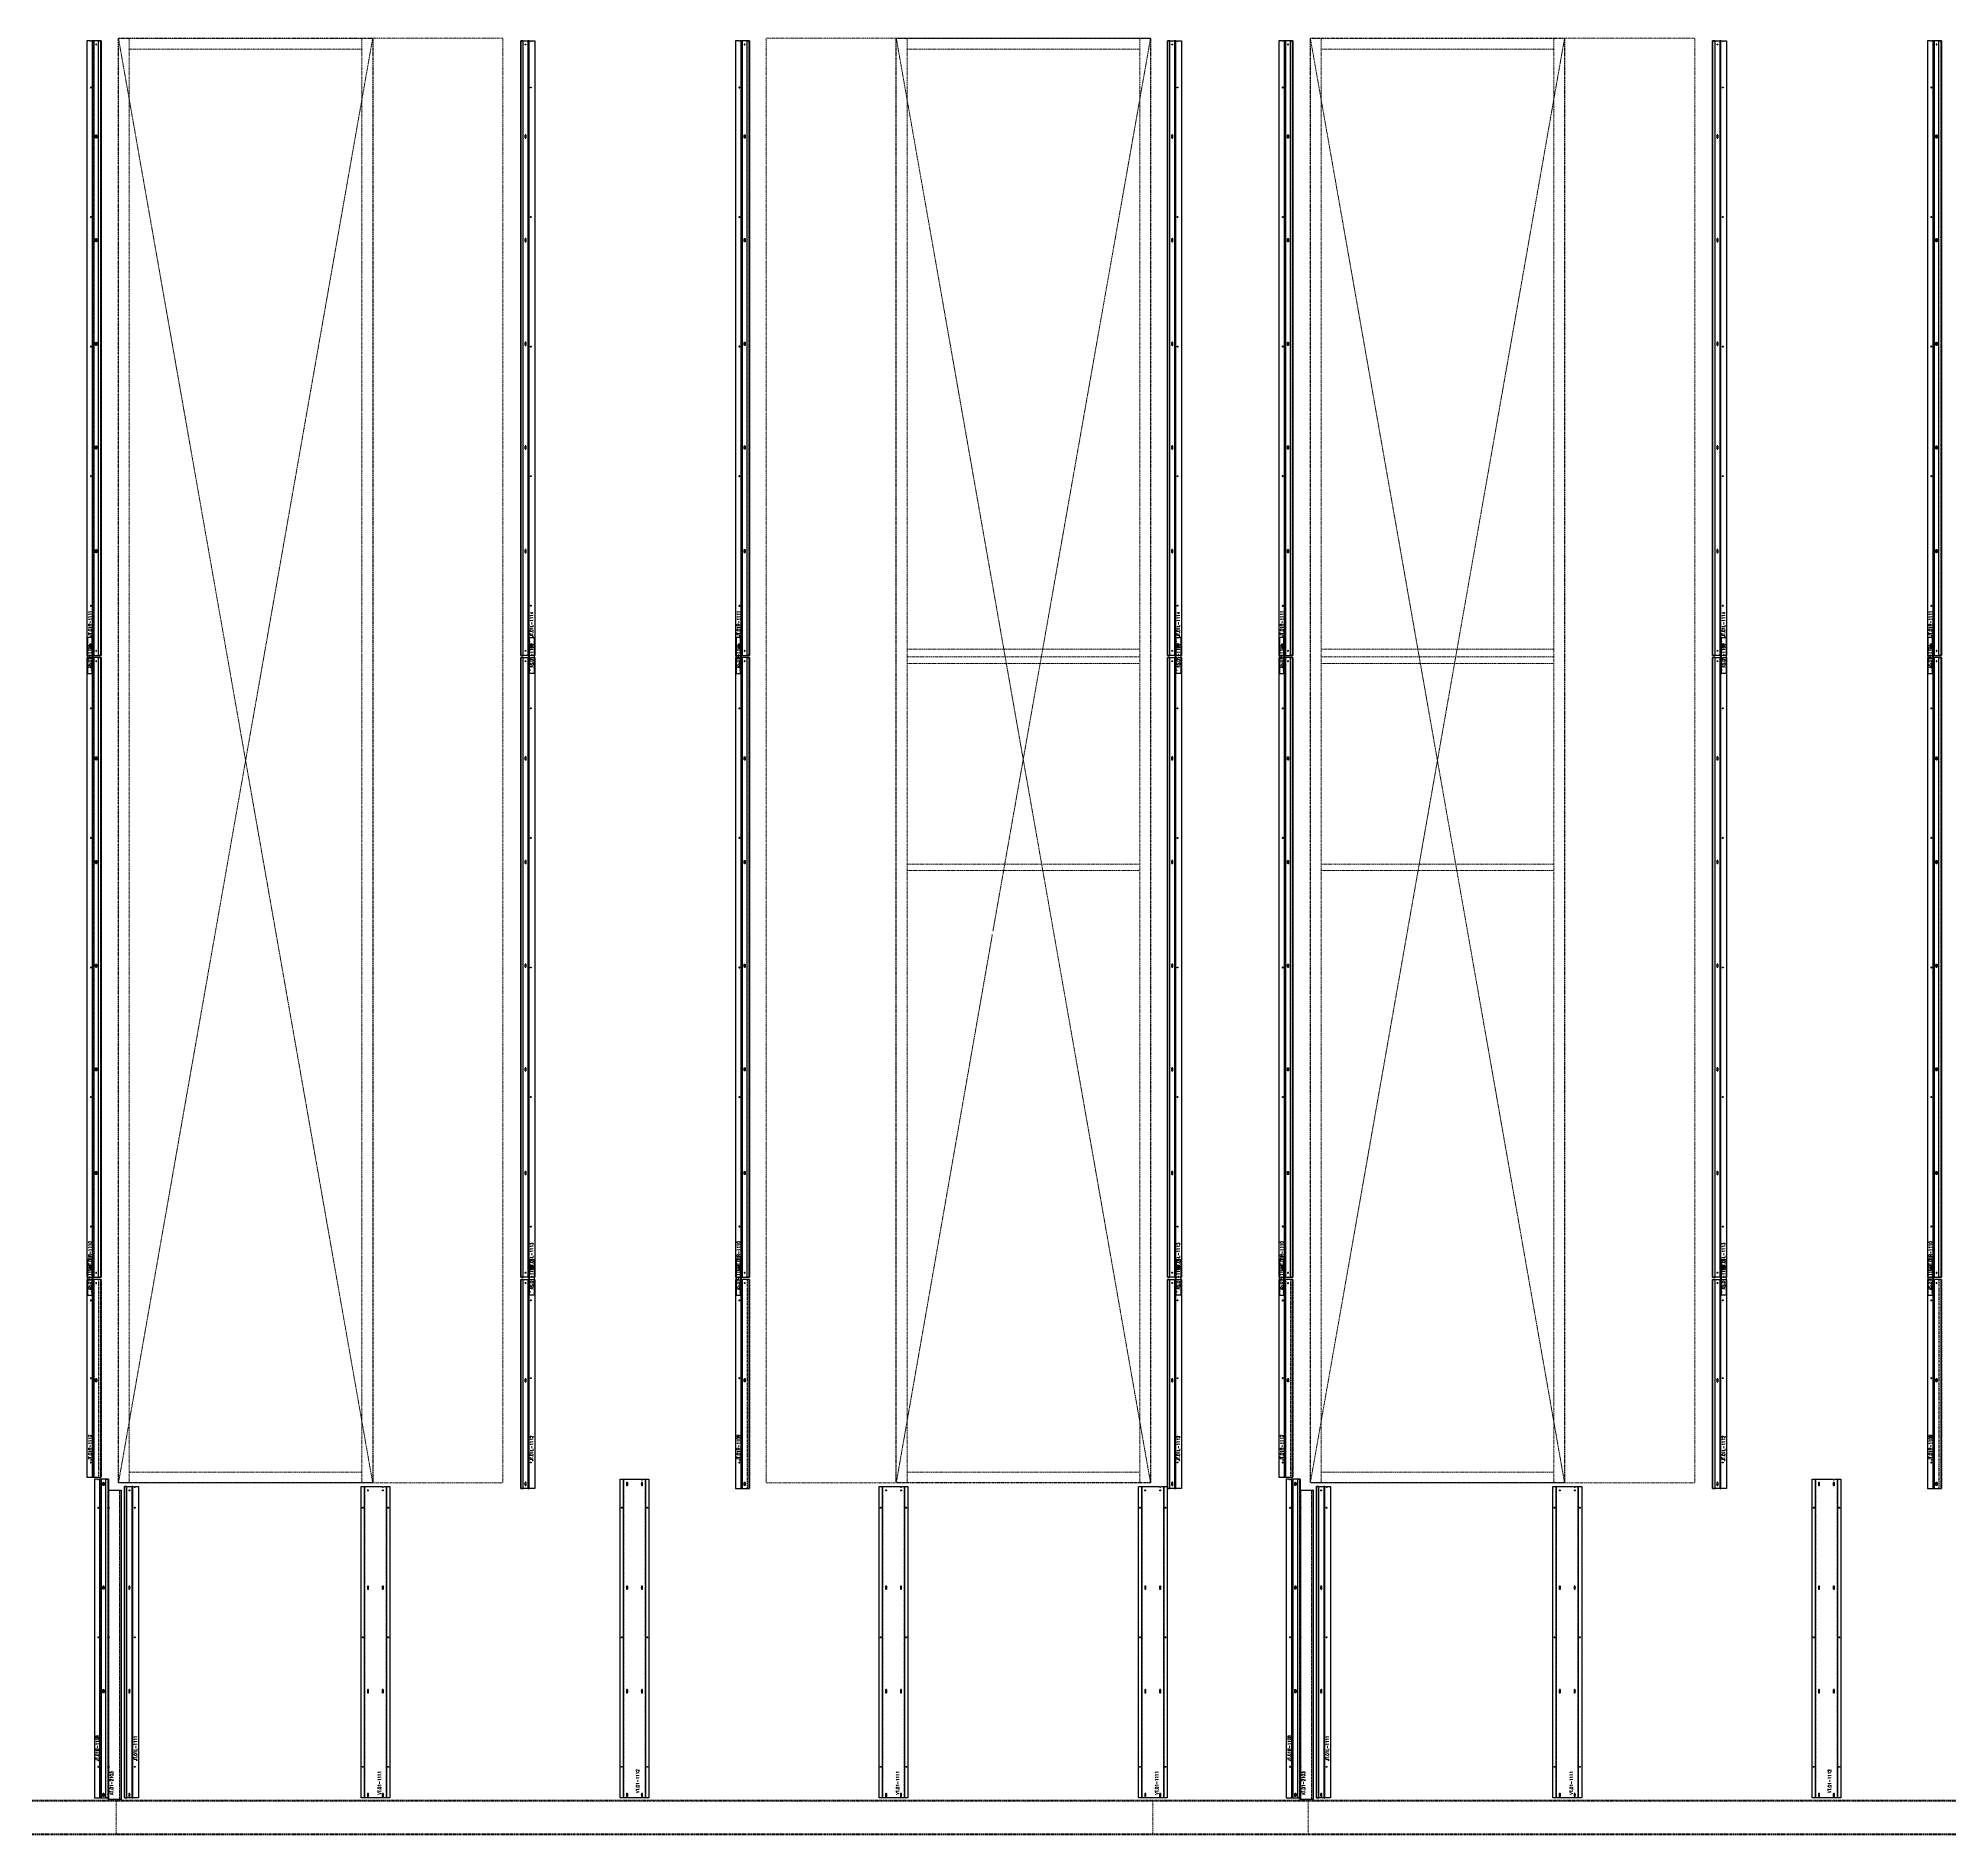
# Model space of a CAD drawing. Header units: inches. Extents: x 1191 to 4278, y -4365 to 1348.
# Drawn here: x 3349.6 to 3792.3, y -156.8 to 259.2 of the extents above; entities that cross this region are included whole.
import ezdxf

# ---------------------------------------------------------------- set-up
doc = ezdxf.new("R2010")
doc.units = ezdxf.units.IN
doc.header["$MEASUREMENT"] = 0
for name, pattern in [('NBK_Center', [0.541667, 0.333333, -0.0625, 0.083333, -0.0625]), ('NBK_Center2', [0.270833, 0.166667, -0.03125, 0.041667, -0.03125]), ('NBK_Hidden', [0.125, 0.083333, -0.041667]), ('NBK_Hidden2', [0.0625, 0.041667, -0.020833])]:
    doc.linetypes.add(name, pattern=pattern)
doc.layers.get('Defpoints').update_dxf_attribs({"color": 250, "lineweight": 0})
for name, color, linetype, lineweight in [('!Bracket', 11, 'Continuous', 25), ('!Clip - bent', 20, 'Continuous', 25), ('!Dimension', 50, 'Continuous', 5), ('!Extrusion', 140, 'Continuous', 25), ('!Flashing', 40, 'Continuous', 25), ('!Linetype_Center', 220, 'NBK_Center', 9), ('!Linetype_Center2', 222, 'NBK_Center2', 9), ('!Linetype_Hidden', 210, 'NBK_Hidden', 9), ('!Misc2', 252, 'NBK_Hidden2', 5)]:
    doc.layers.add(name, color=color, linetype=linetype, lineweight=lineweight)
doc.styles.add('Romans', font='romans.shx', dxfattribs={"width": 0.8})

# ---------------------------------------------------------------- blocks, each defined once
blk = doc.blocks.new('A$C5F0FBCA1')
at = {"lineweight": 30}
for p, q in [((-599.5, 193.5), (-599.5, 528)), ((-599.5, 528), (-540.63, 528)), ((-540.63, 528), (-540.63, 193.5)), ((-419.38, 193.5), (-419.38, 528)), ((-419.38, 528), (-360.5, 528)), ((-360.5, 528), (-360.5, 193.5)), ((-323.5, 193.5), (-323.5, 528)), ((-323.5, 528), (-264.63, 528)), ((-264.63, 528), (-264.63, 193.5)), ((-540.63, 193.5), (-599.5, 193.5)), ((-360.5, 193.5), (-419.38, 193.5)), ((-264.63, 193.5), (-323.5, 193.5))]:
    blk.add_line(p, q, dxfattribs=at)
for p, q in [((-599.5, 193.5), (-540.63, 528)), ((-599.5, 528), (-540.63, 193.5)), ((-419.38, 528), (-360.5, 193.5)), ((-397, 321.29), (-360.5, 528)), ((-323.5, 193.5), (-264.63, 528)), ((-323.5, 528), (-264.63, 193.5)), ((-419.38, 193.5), (-397.13, 320.54))]:
    blk.add_line(p, q)
blk = doc.blocks.new('A$C5F5DB627')
for p, q in [((1968.5, 411.9), (1968.5, 746.4)), ((1968.5, 746.4), (2057.5, 746.4)), ((1971, 411.9), (1971, 746.4)), ((1971, 743.9), (2024.87, 743.9)), ((2024.87, 746.4), (2024.87, 411.9)), ((2027.37, 746.4), (2027.37, 411.9)), ((2057.5, 746.4), (2057.5, 411.9)), ((2118.5, 746.4), (2207.5, 746.4)), ((2118.5, 411.9), (2118.5, 746.4)), ((2148.62, 411.9), (2148.62, 746.4)), ((2151.12, 411.9), (2151.12, 746.4)), ((2205, 743.9), (2151.12, 743.9)), ((2205, 411.9), (2205, 746.4)), ((2207.5, 746.4), (2207.5, 411.9)), ((2244.5, 746.4), (2333.5, 746.4)), ((2244.5, 411.9), (2244.5, 746.4)), ((2247, 411.9), (2247, 746.4)), ((2247, 743.9), (2300.87, 743.9)), ((2300.87, 746.4), (2300.87, 411.9)), ((2303.37, 746.4), (2303.37, 411.9)), ((2333.5, 746.4), (2333.5, 411.9)), ((2205, 604.9), (2151.12, 604.9)), ((2151.12, 603.15), (2205, 603.15)), ((2247, 604.9), (2300.87, 604.9)), ((2247, 603.15), (2300.87, 603.15)), ((2205, 601.65), (2151.12, 601.65)), ((2300.87, 601.65), (2247, 601.65)), ((2151.12, 555.15), (2205, 555.15)), ((2205, 553.65), (2151.12, 553.65)), ((2247, 555.15), (2300.87, 555.15)), ((2300.87, 553.65), (2247, 553.65)), ((2057.5, 411.9), (1968.5, 411.9)), ((2024.87, 414.4), (1971, 414.4)), ((2207.5, 411.9), (2118.5, 411.9)), ((2151.12, 414.4), (2205, 414.4)), ((2333.5, 411.9), (2244.5, 411.9)), ((2300.87, 414.4), (2247, 414.4)), ((2626.05, 338.4), (-69.69, 338.4)), ((2592, 338.15), (588, 338.15)), ((1968, 330.4), (1968, 338.4)), ((2208, 330.4), (2208, 338.4)), ((2244, 338.4), (2244, 330.4)), ((2592, 330.65), (588, 330.65)), ((2592, 330.4), (588, 330.4))]:
    blk.add_line(p, q)
blk = doc.blocks.new('WEEP HOLE')
at = {"layer": '!Linetype_Center'}
for p, q in [((-0.22, 0.37), (0.22, 0.37)), ((0, 0.83), (0, -0.08))]:
    blk.add_line(p, q, dxfattribs=at)
at = {"color": 0}
blk.add_lwpolyline([(-0.14, 0.61), (-0.14, 0.14, 0.414214), (0, 0, 0.414214), (0.14, 0.14), (0.14, 0.61, 0.414214), (0, 0.75, 0.414214)], format="xyb", close=True, dxfattribs=at)
blk = doc.blocks.new('TAP HOLE_5mm')
at = {"layer": '!Linetype_Center2'}
for points in [[(-0.18, 0), (0.18, 0)], [(0, 0.18), (0, -0.18)]]:
    blk.add_lwpolyline(points, dxfattribs=at)
blk.add_circle((0, 0), 0.101)
blk = doc.blocks.new('SECTION CLEAR HOLE 1')
at = {"layer": '!Linetype_Center2'}
blk.add_line((-0.33, 0, 0), (0.26, 0, 0), dxfattribs=at)
at = {"layer": '!Misc2'}
blk.add_lwpolyline([(-0.12, 0.1), (0, 0.1), (0, -0.1), (-0.12, -0.1)], close=True, dxfattribs=at)
blk = doc.blocks.new('SLOTTED SECTION1')
at = {"layer": '!Linetype_Center2'}
blk.add_lwpolyline([(-0.24, 0), (0.12, 0)], dxfattribs=at)
at = {"layer": '!Misc2'}
blk.add_lwpolyline([(-0.12, 0.47), (0, 0.47), (0, -0.47), (-0.12, -0.47)], close=True, dxfattribs=at)
blk = doc.blocks.new('SLOTTED HOLE 1')
at = {"layer": '!Linetype_Center'}
for p, q in [((0, 0.55), (0, -0.55)), ((-0.22, 0), (0.22, 0))]:
    blk.add_line(p, q, dxfattribs=at)
at = {"color": 0}
blk.add_lwpolyline([(-0.14, 0.33), (-0.14, -0.33, 0.414214), (0, -0.47, 0.414214), (0.14, -0.33), (0.14, 0.33, 0.414214), (0, 0.47, 0.414214)], format="xyb", close=True, dxfattribs=at)
blk = doc.blocks.new('SL.01-1101')
at = {"layer": '!Bracket'}
for points in [[(4.65, -1.3), (4.65, -0.12), (-3.67, -0.12), (-3.67, -1.3)], [(-3.67, -1.3), (-3.67, -1.18), (4.65, -1.18), (4.65, -1.3)]]:
    blk.add_lwpolyline(points, close=True, dxfattribs=at)
at = {"layer": '!Dimension', "xscale": -1, "rotation": 270}
for name, p in [('SECTION CLEAR HOLE 1', (-2.88, -1.18)), ('SECTION CLEAR HOLE 1', (-1.3, -1.18)), ('SLOTTED SECTION1', (2.15, -1.18)), ('SLOTTED SECTION1', (3.73, -1.18))]:
    blk.add_blockref(name, p, dxfattribs=at)
at = {"layer": '!Extrusion', "xscale": -1, "rotation": 270}
blk.add_blockref('TAP HOLE_5mm', (-2.09, -0.83), dxfattribs=at)
at = {"layer": '!Extrusion', "linetype": 'NBK_Hidden', "xscale": -1, "rotation": 270}
blk.add_blockref('SLOTTED HOLE 1', (2.75, -0.83), dxfattribs=at)
at = {"layer": 'Defpoints', "color": 30, "insert": (0.32, -0.6), "char_height": 0.75, "width": 1.65, "attachment_point": 5, "style": 'Romans'}
blk.add_mtext('AS.01-1101', dxfattribs=at)
blk = doc.blocks.new('JT.01R-1112-')
at = {"layer": '!Extrusion'}
blk.add_lwpolyline([(-2.22, 45.77, -1), (-2.5, 45.77), (-3.25, 45.77), (-3.25, 0), (0, 0), (0, 45.77)], format="xyb", close=True, dxfattribs=at)
blk.add_lwpolyline([(-1.69, 45.77), (-1.69, 0), (-1.95, 0), (-1.95, 45.77), (-1.95, 0), (-1.87, 0), (-1.87, 45.77)], dxfattribs=at)
at = {"layer": '!Extrusion', "linetype": 'NBK_Hidden'}
blk.add_lwpolyline([(-0.57, 45.77), (-0.57, 0), (0, 0), (0, 45.77), (0, 0), (-0.08, 0), (-0.08, 45.77)], dxfattribs=at)
at = {"layer": '!Extrusion', "xscale": -1}
for name, p in [('TAP HOLE_5mm', (-1.13, 44.94)), ('TAP HOLE_5mm', (-2.36, 40.93)), ('TAP HOLE_5mm', (-2.36, 22.91)), ('WEEP HOLE', (-1.13, 22.06)), ('TAP HOLE_5mm', (-2.36, 3.38))]:
    blk.add_blockref(name, p, dxfattribs=at)
at = {"color": 144, "rotation": 90}
blk.add_blockref('SL.01-1101', (-3.25, 45.77), dxfattribs=at)
at = {"layer": 'Defpoints', "color": 5, "insert": (-2.54, 6.85), "char_height": 0.75, "width": 1.65, "attachment_point": 5, "rotation": 90, "style": 'Romans'}
blk.add_mtext('JT.01R-1112', dxfattribs=at)
blk = doc.blocks.new('JT.01R-1110-')
at = {"layer": '!Extrusion'}
blk.add_lwpolyline([(0, 0), (0, 143.5), (-2.22, 143.5, -1), (-2.5, 143.5), (-3.25, 143.5), (-3.25, 0)], format="xyb", close=True, dxfattribs=at)
for points in [[(-1.95, 0), (-1.95, 143.5), (-1.69, 143.5), (-1.69, 0)], [(-0.57, 0), (-0.57, 143.5), (0, 143.5), (0, 0)]]:
    blk.add_lwpolyline(points, close=True, dxfattribs=at)
at = {"layer": '!Extrusion', "linetype": 'NBK_Hidden'}
for points in [[(-1.95, 0), (-1.95, 143.5), (-1.87, 143.5), (-1.87, 0)], [(-0.08, 0), (-0.08, 143.5), (0, 143.5), (0, 0)]]:
    blk.add_lwpolyline(points, close=True, dxfattribs=at)
at = {"layer": '!Extrusion', "xscale": -1}
for name, p in [('TAP HOLE_5mm', (-1.13, 142.67)), ('TAP HOLE_5mm', (-2.36, 131.75)), ('WEEP HOLE', (-1.13, 119.78)), ('TAP HOLE_5mm', (-2.36, 101.75)), ('WEEP HOLE', (-1.13, 95.78)), ('TAP HOLE_5mm', (-2.36, 71.75)), ('WEEP HOLE', (-1.13, 71.78)), ('WEEP HOLE', (-1.13, 47.78)), ('TAP HOLE_5mm', (-2.36, 41.75)), ('WEEP HOLE', (-1.13, 23.78)), ('TAP HOLE_5mm', (-2.36, 11.75)), ('TAP HOLE_5mm', (-1.13, 1.06))]:
    blk.add_blockref(name, p, dxfattribs=at)
at = {"color": 144, "rotation": 90}
blk.add_blockref('SL.01-1101', (-3.25, 143.5), dxfattribs=at)
at = {"layer": 'Defpoints', "color": 5, "insert": (-2.54, 5.38), "char_height": 0.75, "width": 1.65, "attachment_point": 5, "rotation": 90, "style": 'Romans'}
blk.add_mtext('JT.01R-1110', dxfattribs=at)
blk = doc.blocks.new('AS.01-1100')
at = {"layer": '!Bracket'}
for points in [[(-1.3, 4.65), (-0.12, 4.65), (-0.12, -3.67), (-1.3, -3.67)], [(-1.3, -3.67), (-1.18, -3.67), (-1.18, 4.65), (-1.3, 4.65)]]:
    blk.add_lwpolyline(points, close=True, dxfattribs=at)
at = {"layer": '!Dimension'}
for name, p in [('SLOTTED SECTION1', (-1.18, 3.73)), ('SLOTTED SECTION1', (-1.18, 2.15)), ('SECTION CLEAR HOLE 1', (-1.18, -1.3)), ('SECTION CLEAR HOLE 1', (-1.18, -2.88))]:
    blk.add_blockref(name, p, dxfattribs=at)
at = {"layer": '!Extrusion', "linetype": 'NBK_Hidden'}
blk.add_blockref('SLOTTED HOLE 1', (-0.83, 2.75), dxfattribs=at)
at = {"layer": '!Extrusion', "rotation": 360}
blk.add_blockref('TAP HOLE_5mm', (-0.83, -2.09), dxfattribs=at)
at = {"layer": 'Defpoints', "color": 30, "insert": (-0.71, 0.49), "char_height": 0.75, "width": 1.65, "attachment_point": 5, "rotation": 90, "style": 'Romans'}
blk.add_mtext('AS.01-1100', dxfattribs=at)
blk = doc.blocks.new('JT.01L-1113')
at = {"layer": '!Extrusion'}
blk.add_lwpolyline([(0, 0), (0, 143.5), (2.22, 143.5, 1), (2.5, 143.5), (3.25, 143.5), (3.25, 0)], format="xyb", close=True, dxfattribs=at)
at = {"layer": '!Extrusion', "linetype": 'NBK_Hidden'}
for points in [[(0.08, 0), (0.08, 143.5), (0, 143.5), (0, 0)], [(1.95, 0), (1.95, 143.5), (1.87, 143.5), (1.87, 0)]]:
    blk.add_lwpolyline(points, close=True, dxfattribs=at)
at = {"layer": '!Extrusion'}
for points in [[(0.57, 0), (0.57, 143.5), (0, 143.5), (0, 0)], [(1.95, 0), (1.95, 143.5), (1.69, 143.5), (1.69, 0)]]:
    blk.add_lwpolyline(points, close=True, dxfattribs=at)
at = {"layer": '!Dimension'}
blk.add_blockref('AS.01-1100', (3.25, 143.5), dxfattribs=at)
at = {"layer": '!Extrusion', "rotation": 360}
for p in [(1.13, 142.67), (2.36, 131.75), (2.36, 101.75), (2.36, 71.75), (2.36, 41.75), (2.36, 11.75), (1.13, 1.06)]:
    blk.add_blockref('TAP HOLE_5mm', p, dxfattribs=at)
at = {"layer": '!Extrusion'}
for p in [(1.13, 119.78), (1.13, 95.78), (1.13, 71.78), (1.13, 47.78), (1.13, 23.78)]:
    blk.add_blockref('WEEP HOLE', p, dxfattribs=at)
at = {"layer": 'Defpoints', "color": 2, "insert": (2.54, 5.08), "char_height": 0.75, "width": 1.65, "attachment_point": 5, "rotation": 90, "style": 'Romans'}
blk.add_mtext('JT.01L-1113', dxfattribs=at)
blk = doc.blocks.new('JT.01L-1114')
at = {"layer": '!Extrusion'}
blk.add_lwpolyline([(-3.25, 0), (-3.25, 142.35), (-1.02, 142.35, 1), (-0.75, 142.35), (0, 142.35), (0, 0)], format="xyb", close=True, dxfattribs=at)
at = {"layer": '!Extrusion', "linetype": 'NBK_Hidden'}
for points in [[(-3.17, 0), (-3.17, 142.35), (-3.25, 142.35), (-3.25, 0)], [(-1.3, 0), (-1.3, 142.35), (-1.38, 142.35), (-1.38, 0)]]:
    blk.add_lwpolyline(points, close=True, dxfattribs=at)
at = {"layer": '!Extrusion'}
for points in [[(-2.68, 0), (-2.68, 142.35), (-3.25, 142.35), (-3.25, 0)], [(-1.3, 0), (-1.3, 142.35), (-1.56, 142.35), (-1.56, 0)]]:
    blk.add_lwpolyline(points, close=True, dxfattribs=at)
at = {"layer": '!Extrusion', "rotation": 360}
for p in [(-2.12, 141.48), (-0.89, 131.52), (-0.89, 101.52), (-0.89, 71.52), (-0.89, 41.52), (-0.89, 11.52), (-2.12, 1.06)]:
    blk.add_blockref('TAP HOLE_5mm', p, dxfattribs=at)
at = {"layer": '!Extrusion'}
for p in [(-2.12, 119.78), (-2.12, 95.78), (-2.12, 71.78), (-2.12, 47.78), (-2.12, 23.78)]:
    blk.add_blockref('WEEP HOLE', p, dxfattribs=at)
at = {"layer": 'Defpoints', "color": 2, "insert": (-0.71, 7.17), "char_height": 0.75, "width": 1.65, "attachment_point": 5, "rotation": 90, "style": 'Romans'}
blk.add_mtext('JT.01L-1114', dxfattribs=at)
blk = doc.blocks.new('JT.01L-1112')
at = {"layer": '!Extrusion'}
blk.add_lwpolyline([(-1.02, 48.4, 1), (-0.75, 48.4), (0, 48.4), (0, 0), (-3.25, 0), (-3.25, 48.4)], format="xyb", close=True, dxfattribs=at)
for points in [[(-3.25, 48.4), (-3.25, 0), (-2.68, 0), (-2.68, 48.4)], [(-1.56, 48.4), (-1.56, 0), (-1.3, 0), (-1.3, 48.4)]]:
    blk.add_lwpolyline(points, close=True, dxfattribs=at)
at = {"layer": '!Extrusion', "linetype": 'NBK_Hidden'}
blk.add_lwpolyline([(-3.25, 48.4), (-3.25, 0), (-3.17, 0), (-3.17, 48.4)], dxfattribs=at)
blk.add_lwpolyline([(-1.38, 48.4), (-1.38, 0), (-1.3, 0), (-1.3, 48.4)], close=True, dxfattribs=at)
at = {"layer": '!Dimension'}
blk.add_blockref('AS.01-1100', (0, 48.4), dxfattribs=at)
at = {"layer": '!Extrusion', "rotation": 360}
for p in [(-2.12, 47.57), (-0.89, 43.56), (-0.89, 25.54), (-0.89, 6)]:
    blk.add_blockref('TAP HOLE_5mm', p, dxfattribs=at)
at = {"layer": '!Extrusion'}
for p in [(-2.12, 24.68), (-2.12, 0.68)]:
    blk.add_blockref('WEEP HOLE', p, dxfattribs=at)
at = {"layer": 'Defpoints', "color": 2, "insert": (-0.71, 9.28), "char_height": 0.75, "width": 1.65, "attachment_point": 5, "rotation": 90, "style": 'Romans'}
blk.add_mtext('JT.01L-1112', dxfattribs=at)
blk = doc.blocks.new('JT.01R-1111-')
at = {"layer": '!Extrusion'}
blk.add_lwpolyline([(3.25, 0), (3.25, 142.35), (1.02, 142.35, -1), (0.75, 142.35), (0, 142.35), (0, 0)], format="xyb", close=True, dxfattribs=at)
for points in [[(1.3, 0), (1.3, 142.35), (1.56, 142.35), (1.56, 0)], [(2.68, 0), (2.68, 142.35), (3.25, 142.35), (3.25, 0)]]:
    blk.add_lwpolyline(points, close=True, dxfattribs=at)
at = {"layer": '!Extrusion', "linetype": 'NBK_Hidden'}
for points in [[(1.3, 0), (1.3, 142.35), (1.38, 142.35), (1.38, 0)], [(3.17, 0), (3.17, 142.35), (3.25, 142.35), (3.25, 0)]]:
    blk.add_lwpolyline(points, close=True, dxfattribs=at)
at = {"layer": '!Extrusion', "xscale": -1}
for name, p in [('TAP HOLE_5mm', (2.12, 141.48)), ('TAP HOLE_5mm', (0.89, 131.52)), ('WEEP HOLE', (2.12, 119.78)), ('TAP HOLE_5mm', (0.89, 101.52)), ('WEEP HOLE', (2.12, 95.78)), ('TAP HOLE_5mm', (0.89, 71.52)), ('WEEP HOLE', (2.12, 71.78)), ('WEEP HOLE', (2.12, 47.78)), ('TAP HOLE_5mm', (0.89, 41.52)), ('WEEP HOLE', (2.12, 23.78)), ('TAP HOLE_5mm', (0.89, 11.52)), ('TAP HOLE_5mm', (2.12, 1.06))]:
    blk.add_blockref(name, p, dxfattribs=at)
at = {"layer": 'Defpoints', "color": 5, "insert": (0.71, 7.38), "char_height": 0.75, "width": 1.65, "attachment_point": 5, "rotation": 90, "style": 'Romans'}
blk.add_mtext('JT.01R-1111', dxfattribs=at)
blk = doc.blocks.new('JT.01R-1109-')
at = {"layer": '!Extrusion'}
blk.add_lwpolyline([(1.02, 48.4, -1), (0.75, 48.4), (0, 48.4), (0, 0), (3.25, 0), (3.25, 48.4)], format="xyb", close=True, dxfattribs=at)
blk.add_lwpolyline([(1.56, 48.4), (1.56, 0), (1.3, 0), (1.3, 48.4), (1.3, 0), (1.38, 0), (1.38, 48.4)], dxfattribs=at)
at = {"layer": '!Extrusion', "linetype": 'NBK_Hidden'}
blk.add_lwpolyline([(2.68, 48.4), (2.68, 0), (3.25, 0), (3.25, 48.4), (3.25, 0), (3.17, 0), (3.17, 48.4)], dxfattribs=at)
at = {"layer": '!Extrusion', "xscale": -1}
for name, p in [('TAP HOLE_5mm', (2.12, 47.57)), ('TAP HOLE_5mm', (0.89, 43.56)), ('TAP HOLE_5mm', (0.89, 25.54)), ('WEEP HOLE', (2.12, 24.68)), ('TAP HOLE_5mm', (0.89, 6)), ('WEEP HOLE', (2.12, 0.68))]:
    blk.add_blockref(name, p, dxfattribs=at)
at = {"color": 144, "rotation": 90}
blk.add_blockref('SL.01-1101', (0, 48.4), dxfattribs=at)
at = {"layer": 'Defpoints', "color": 5, "insert": (0.71, 9.47), "char_height": 0.75, "width": 1.65, "attachment_point": 5, "rotation": 90, "style": 'Romans'}
blk.add_mtext('JT.01R-1109', dxfattribs=at)
blk = doc.blocks.new('VT.01-1111-')
at = {"layer": '!Extrusion'}
blk.add_lwpolyline([(3.33, 0), (-3.33, 0), (-3.33, 72.06), (1.58, 72.06, 1), (1.86, 72.06), (3.33, 72.06)], format="xyb", close=True, dxfattribs=at)
blk.add_lwpolyline([(1.86, 72.06), (2.54, 72.06), (2.54, 0), (-2.54, 0), (-2.54, 72.06), (1.58, 72.06)], dxfattribs=at)
at = {"layer": '!Extrusion', "linetype": 'NBK_Hidden'}
blk.add_lwpolyline([(1.86, 72.06), (2.46, 72.06), (2.46, 0), (-2.46, 0), (-2.46, 72.06), (1.58, 72.06)], dxfattribs=at)
at = {"layer": '!Extrusion', "rotation": 360}
for name, p in [('TAP HOLE_5mm', (-1.72, 71.18)), ('TAP HOLE_5mm', (1.72, 71.18)), ('TAP HOLE_5mm', (-2.93, 67.16)), ('TAP HOLE_5mm', (2.93, 67.16)), ('WEEP HOLE', (-1.72, 48.3)), ('WEEP HOLE', (1.72, 48.3)), ('TAP HOLE_5mm', (-2.93, 37.16)), ('TAP HOLE_5mm', (2.93, 37.16)), ('WEEP HOLE', (-1.72, 24.3)), ('WEEP HOLE', (1.72, 24.3)), ('TAP HOLE_5mm', (-2.93, 7.16)), ('TAP HOLE_5mm', (2.93, 7.16)), ('WEEP HOLE', (-1.72, 0.29)), ('WEEP HOLE', (1.72, 0.29))]:
    blk.add_blockref(name, p, dxfattribs=at)
at = {"layer": 'Defpoints', "color": 1, "insert": (0.93, 3.47), "char_height": 0.75, "width": 1.65, "attachment_point": 5, "rotation": 90, "style": 'Romans'}
blk.add_mtext('VT.01-1111', dxfattribs=at)
blk = doc.blocks.new('JT.01L-1111')
at = {"layer": '!Extrusion'}
for points in [[(-2.68, 72.06), (-3.25, 72.06), (-3.25, 0), (-2.68, 0)], [(-1.56, 0), (-1.3, 0), (-1.3, 72.06), (-1.56, 72.06)]]:
    blk.add_lwpolyline(points, close=True, dxfattribs=at)
at = {"layer": '!Extrusion', "linetype": 'NBK_Hidden'}
for points in [[(-3.25, 0), (-3.17, 0), (-3.17, 72.06), (-3.25, 72.06)], [(-1.38, 0), (-1.3, 0), (-1.3, 72.06), (-1.38, 72.06)]]:
    blk.add_lwpolyline(points, close=True, dxfattribs=at)
at = {"layer": '!Extrusion'}
blk.add_lwpolyline([(0, 72.06), (0, 0), (-3.25, 0), (-3.25, 72.06), (-1.02, 72.06, 1), (-0.75, 72.06)], format="xyb", close=True, dxfattribs=at)
at = {"layer": '!Extrusion', "rotation": 360}
for p in [(-2.12, 71.18), (-0.89, 67.16), (-0.89, 37.16), (-0.89, 7.16)]:
    blk.add_blockref('TAP HOLE_5mm', p, dxfattribs=at)
at = {"layer": '!Extrusion'}
for p in [(-2.12, 48.3), (-2.12, 24.3), (-2.12, 0.29)]:
    blk.add_blockref('WEEP HOLE', p, dxfattribs=at)
at = {"layer": 'Defpoints', "color": 2, "insert": (-0.71, 11.47), "char_height": 0.75, "width": 1.65, "attachment_point": 5, "rotation": 90, "style": 'Romans'}
blk.add_mtext('JT.01L-1111', dxfattribs=at)
blk = doc.blocks.new('JT.01R-1108-')
at = {"layer": '!Extrusion'}
blk.add_lwpolyline([(0, 73.75), (0, 0), (3.25, 0), (3.25, 73.75), (1.02, 73.75, -1), (0.75, 73.75)], format="xyb", close=True, dxfattribs=at)
for points in [[(1.56, 0), (1.3, 0), (1.3, 73.75), (1.56, 73.75)], [(2.68, 73.75), (3.25, 73.75), (3.25, 0), (2.68, 0)]]:
    blk.add_lwpolyline(points, close=True, dxfattribs=at)
at = {"layer": '!Extrusion', "linetype": 'NBK_Hidden'}
for points in [[(1.38, 0), (1.3, 0), (1.3, 73.75), (1.38, 73.75)], [(3.25, 0), (3.17, 0), (3.17, 73.75), (3.25, 73.75)]]:
    blk.add_lwpolyline(points, close=True, dxfattribs=at)
at = {"layer": '!Extrusion', "xscale": -1}
for name, p in [('WEEP HOLE', (2.12, 72.3)), ('TAP HOLE_5mm', (0.89, 67.16)), ('WEEP HOLE', (2.12, 48.3)), ('TAP HOLE_5mm', (0.89, 37.16)), ('WEEP HOLE', (2.12, 24.3)), ('TAP HOLE_5mm', (0.89, 7.16)), ('WEEP HOLE', (2.12, 0.29))]:
    blk.add_blockref(name, p, dxfattribs=at)
at = {"layer": 'Defpoints', "color": 5, "insert": (0.71, 11.47), "char_height": 0.75, "width": 1.65, "attachment_point": 5, "rotation": 90, "style": 'Romans'}
blk.add_mtext('JT.01R-1108', dxfattribs=at)
blk = doc.blocks.new('VT.01-1118')
at = {"layer": '!Extrusion'}
blk.add_lwpolyline([(3.33, 0), (-3.33, 0), (-3.33, 73.75), (1.58, 73.75, 1), (1.86, 73.75), (3.33, 73.75)], format="xyb", close=True, dxfattribs=at)
blk.add_lwpolyline([(1.86, 73.75), (2.54, 73.75), (2.54, 0), (-2.54, 0), (-2.54, 73.75), (1.58, 73.75)], dxfattribs=at)
at = {"layer": '!Extrusion', "linetype": 'NBK_Hidden'}
blk.add_lwpolyline([(1.86, 73.75), (2.46, 73.75), (2.46, 0), (-2.46, 0), (-2.46, 73.75), (1.58, 73.75)], dxfattribs=at)
at = {"layer": '!Extrusion', "rotation": 360}
for name, p in [('WEEP HOLE', (-1.72, 72.3)), ('WEEP HOLE', (1.72, 72.3)), ('TAP HOLE_5mm', (-2.93, 67.16)), ('TAP HOLE_5mm', (2.93, 67.16)), ('WEEP HOLE', (-1.72, 48.3)), ('WEEP HOLE', (1.72, 48.3)), ('TAP HOLE_5mm', (-2.93, 37.16)), ('TAP HOLE_5mm', (2.93, 37.16)), ('WEEP HOLE', (-1.72, 24.3)), ('WEEP HOLE', (1.72, 24.3)), ('TAP HOLE_5mm', (-2.93, 7.16)), ('TAP HOLE_5mm', (2.93, 7.16)), ('WEEP HOLE', (-1.72, 0.29)), ('WEEP HOLE', (1.72, 0.29))]:
    blk.add_blockref(name, p, dxfattribs=at)
at = {"layer": 'Defpoints', "color": 1, "insert": (0.73, 3.87), "char_height": 0.75, "width": 1.65, "attachment_point": 5, "rotation": 90, "style": 'Romans'}
blk.add_mtext('VT.01-1112', dxfattribs=at)
blk = doc.blocks.new('NORTH TRACKS')
at = {"layer": '!Clip - bent', "color": 3}
for name, p in [('JT.01R-1110-', (1394.46, 369.58)), ('JT.01L-1113', (1491.64, 369.58)), ('JT.01R-1110-', (1544.64, 369.58)), ('JT.01L-1113', (1641.39, 369.58)), ('JT.01R-1110-', (1670.46, 369.58)), ('JT.01L-1113', (1767.64, 369.58)), ('JT.01R-1110-', (1820.64, 369.58)), ('JT.01R-1112-', (1394.46, 323.31)), ('JT.01R-1112-', (1670.46, 323.31))]:
    blk.add_blockref(name, p, dxfattribs=at)
at = {"layer": '!Dimension'}
for name, p in [('JT.01R-1111-', (1391.21, 513.58)), ('JT.01L-1114', (1494.89, 513.58)), ('JT.01R-1111-', (1541.39, 513.58)), ('JT.01L-1114', (1644.64, 513.58)), ('JT.01R-1111-', (1667.21, 513.58)), ('JT.01L-1114', (1770.89, 513.58)), ('JT.01R-1111-', (1817.39, 513.58)), ('JT.01L-1112', (1494.89, 320.69)), ('JT.01R-1109-', (1541.39, 320.69)), ('JT.01L-1112', (1644.64, 320.69)), ('JT.01L-1112', (1770.89, 320.69)), ('JT.01R-1109-', (1817.39, 320.69)), ('JT.01R-1108-', (1392.92, 249.06)), ('JT.01L-1111', (1403.15, 249.06)), ('VT.01-1111-', (1458, 249.06)), ('VT.01-1118', (1518, 249.06)), ('VT.01-1111-', (1578, 249.06)), ('VT.01-1111-', (1638, 249.06)), ('JT.01R-1108-', (1668.92, 249.06)), ('JT.01L-1111', (1679.15, 249.06)), ('VT.01-1111-', (1734, 249.06)), ('VT.01-1118', (1794, 249.06))]:
    blk.add_blockref(name, p, dxfattribs=at)
blk = doc.blocks.new('HOLE FLASHING')
at = {"layer": '!Linetype_Center2'}
blk.add_line((-0.31, 0), (0.26, 0), dxfattribs=at)
at = {"layer": '!Misc2'}
blk.add_lwpolyline([(-0.06, 0.1), (0, 0.1), (0, -0.1), (-0.06, -0.1)], close=True, dxfattribs=at)
blk = doc.blocks.new('AT.01-2103')
at = {"layer": '!Flashing', "color": 2}
for points in [[(0, 71.25), (2.99, 71.25), (2.99, -0.43), (0, -0.43)], [(0, 71.25), (0.06, 71.25), (0.06, -0.43), (0, -0.43)], [(2.94, -0.43), (2.99, -0.43), (2.99, 71.25), (2.94, 71.25)]]:
    blk.add_lwpolyline(points, close=True, dxfattribs=at)
at = {"layer": '!Linetype_Center'}
blk.add_lwpolyline([(0, 71.25), (2.6, 71.25), (2.6, -0.43), (0, -0.43)], close=True, dxfattribs=at)
at = {"color": 144}
for p in [(0.06, 67.16), (0.06, 37.16), (0.06, 7.16)]:
    blk.add_blockref('HOLE FLASHING', p, dxfattribs=at)
at = {"layer": 'Defpoints', "color": 6, "insert": (0.73, 3.39), "char_height": 0.75, "width": 1.65, "attachment_point": 5, "rotation": 90, "style": 'Romans'}
blk.add_mtext('AT.01-2103', dxfattribs=at)
blk = doc.blocks.new('NORTH MOVEMENT FLASHING')
at = {"color": 144}
for p in [(1894.17, 249.06), (2170.17, 249.06)]:
    blk.add_blockref('AT.01-2103', p, dxfattribs=at)

msp = doc.modelspace()

# ---------------------------------------------------------------- block references
at = {"layer": '!Clip - bent', "color": 3}
msp.add_blockref('NORTH TRACKS', (1969.71, -397.29, -1349.31), dxfattribs=at)
at = {"layer": '!Linetype_Hidden'}
for name, p in [('A$C5F5DB627', (1399.71, -487.19)), ('A$C5F0FBCA1', (3967.71, -268.79))]:
    msp.add_blockref(name, p, dxfattribs=at)
at = {"color": 144}
msp.add_blockref('NORTH MOVEMENT FLASHING', (1471.71, -397.29, -1349.31), dxfattribs=at)

doc.saveas('drawing.dxf')
